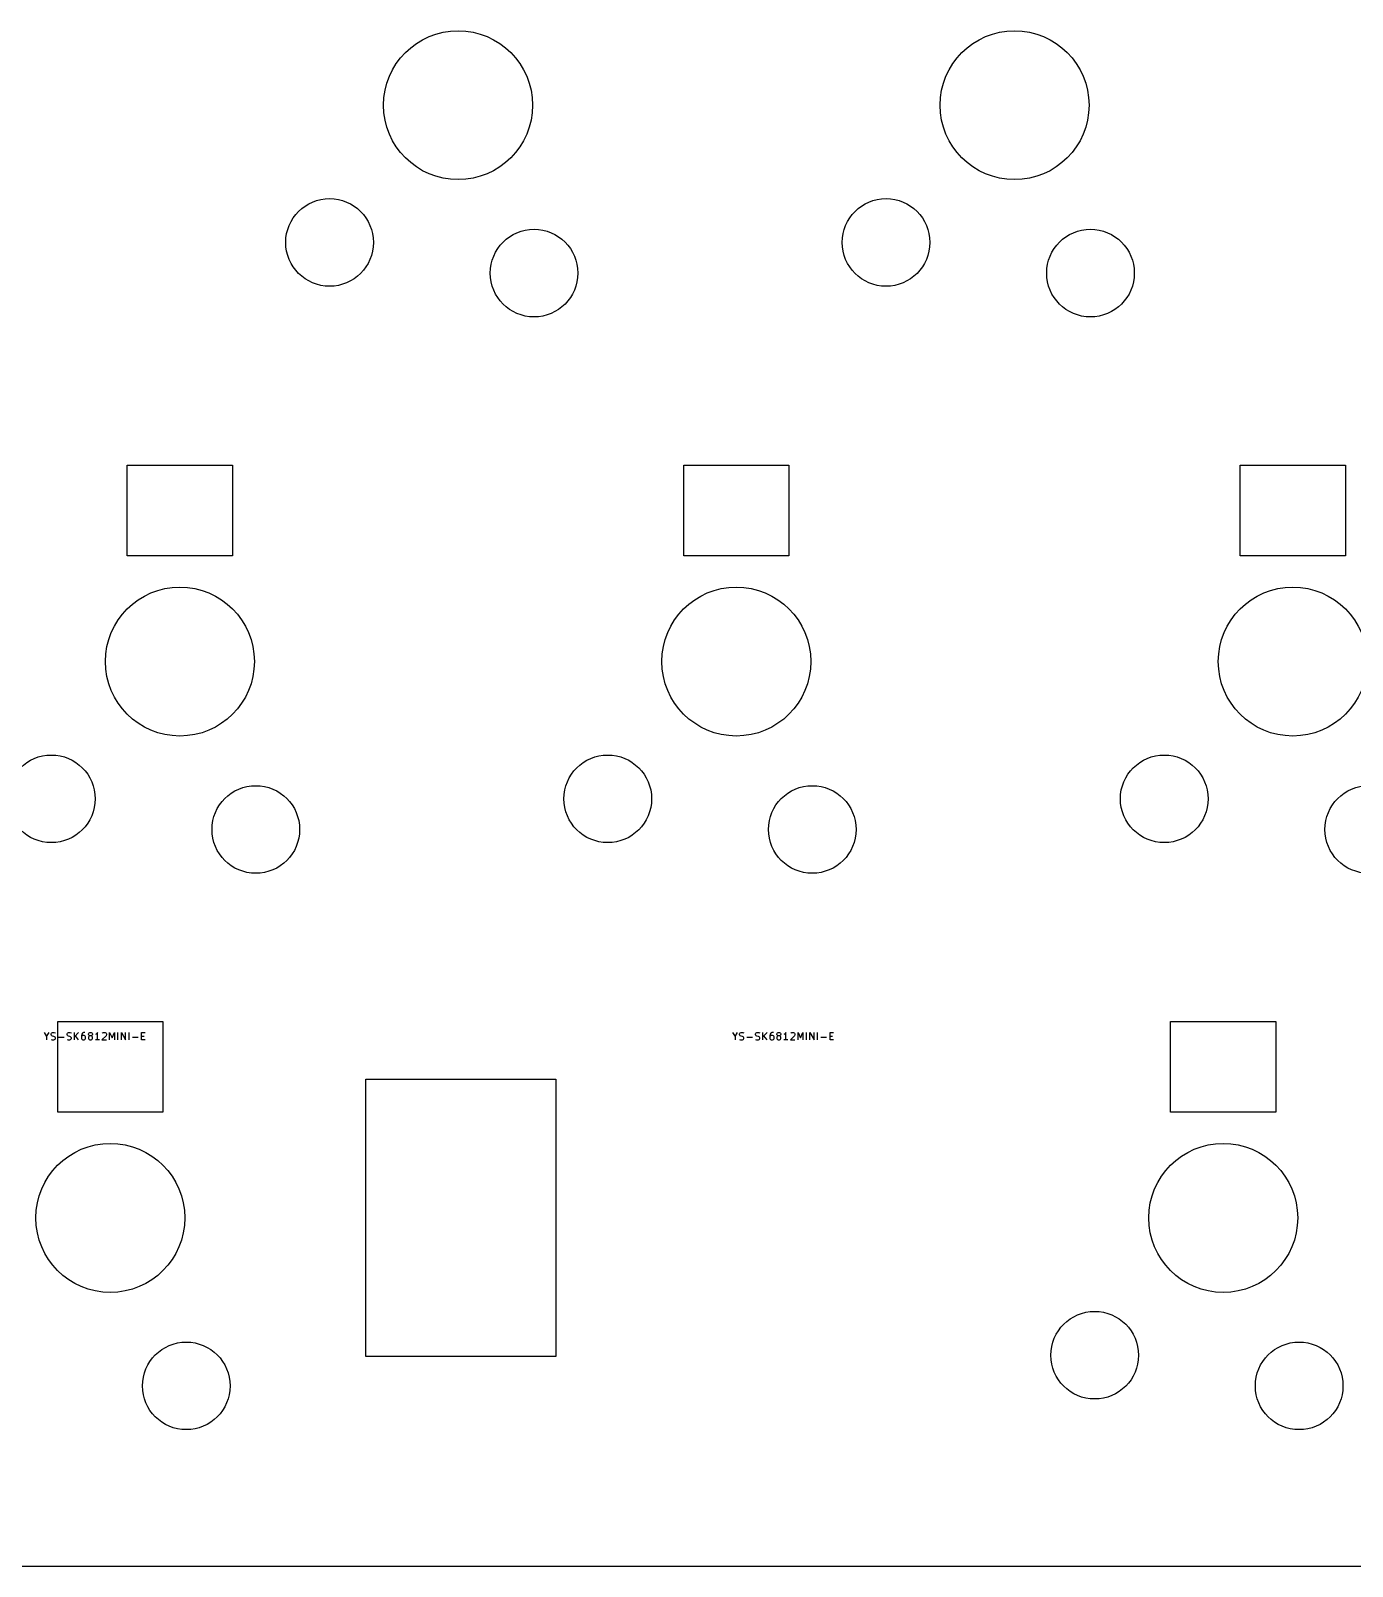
# Model space of a CAD drawing. Header units: millimetres. Extents: x -18 to 310, y -2 to 100.
# Drawn here: x 180.8 to 226.1, y -2.4 to 50.2 of the extents above; entities that cross this region are included whole.
import ezdxf

# ---------------------------------------------------------------- set-up
doc = ezdxf.new("R2010")
doc.units = ezdxf.units.MM
doc.layers.add('Edge.Cuts', color=254, linetype='CONTINUOUS', true_color=0xd0d2cd)
doc.layers.add('F.Fab', color=9, linetype='CONTINUOUS', true_color=0xafafaf)

msp = doc.modelspace()

# ---------------------------------------------------------------- linework, layer by layer
at = {"layer": 'Edge.Cuts', "linetype": 'CONTINUOUS'}
for p, q in [((184.127, 35.3), (187.727, 35.3)), ((184.127, 32.2), (184.127, 35.3)), ((187.727, 35.3), (187.727, 32.2)), ((203.177, 35.3), (206.777, 35.3)), ((203.177, 32.2), (203.177, 35.3)), ((206.777, 35.3), (206.777, 32.2)), ((222.227, 35.3), (225.827, 35.3)), ((222.227, 32.2), (222.227, 35.3)), ((225.827, 35.3), (225.827, 32.2)), ((187.727, 32.2), (184.127, 32.2)), ((206.777, 32.2), (203.177, 32.2)), ((225.827, 32.2), (222.227, 32.2)), ((181.7457, 16.25), (185.3457, 16.25)), ((181.7457, 13.15), (181.7457, 16.25)), ((185.3457, 16.25), (185.3457, 13.15)), ((219.8457, 16.25), (223.4457, 16.25)), ((219.8457, 13.15), (219.8457, 16.25)), ((223.4457, 16.25), (223.4457, 13.15)), ((192.29575, 14.275), (198.79575, 14.275)), ((192.29575, 4.775), (192.29575, 14.275)), ((198.79575, 14.275), (198.79575, 4.775)), ((185.3457, 13.15), (181.7457, 13.15)), ((223.4457, 13.15), (219.8457, 13.15)), ((198.79575, 4.775), (192.29575, 4.775)), ((141.290665, -2.403024), (305.330002, -2.403))]:
    msp.add_line(p, q, dxfattribs=at)
at = {"layer": 'Edge.Cuts'}
for centre, radius in [((195.452, 47.625), 2.549999), ((214.502, 47.625), 2.549999), ((191.052, 42.925), 1.499999), ((210.102, 42.925), 1.499999), ((198.052, 41.875), 1.499999), ((217.102, 41.875), 1.499999), ((185.927, 28.575), 2.549999), ((204.977, 28.575), 2.549999), ((224.027, 28.575), 2.549999), ((181.527, 23.875), 1.499999), ((200.577, 23.875), 1.499999), ((219.627, 23.875), 1.499999), ((188.527, 22.825), 1.499999), ((207.577, 22.825), 1.499999), ((226.627, 22.825), 1.499999), ((183.54575, 9.525), 2.549999), ((221.64575, 9.525), 2.549999), ((217.24575, 4.825), 1.499999), ((186.14575, 3.775), 1.499999), ((224.24575, 3.775), 1.499999)]:
    msp.add_circle(centre, radius, dxfattribs=at)
at = {"layer": 'F.Fab', "linetype": 'CONTINUOUS'}
for p, q in [((181.283155, 15.871426), (181.366488, 15.740473)), ((181.366488, 15.740473), (181.449822, 15.871426)), ((181.521251, 15.823807), (181.533155, 15.847616)), ((181.521251, 15.799997), (181.521251, 15.823807)), ((181.533155, 15.776188), (181.521251, 15.799997)), ((181.533155, 15.847616), (181.54506, 15.859521)), ((181.54506, 15.764283), (181.533155, 15.776188)), ((181.54506, 15.859521), (181.56887, 15.871426)), ((181.56887, 15.871426), (181.628393, 15.871426)), ((181.628393, 15.871426), (181.664108, 15.859521)), ((182.06887, 15.823807), (182.080774, 15.847616)), ((182.06887, 15.799997), (182.06887, 15.823807)), ((182.080774, 15.776188), (182.06887, 15.799997)), ((182.080774, 15.847616), (182.092679, 15.859521)), ((182.092679, 15.764283), (182.080774, 15.776188)), ((182.092679, 15.859521), (182.116489, 15.871426)), ((182.116489, 15.871426), (182.176012, 15.871426)), ((182.176012, 15.871426), (182.211727, 15.859521)), ((182.318869, 15.621426), (182.318869, 15.871426)), ((182.461726, 15.871426), (182.318869, 15.728569)), ((182.568869, 15.811902), (182.556965, 15.764283)), ((182.592679, 15.847616), (182.568869, 15.811902)), ((182.604584, 15.776188), (182.580774, 15.764283)), ((182.604584, 15.859521), (182.592679, 15.847616)), ((182.628393, 15.871426), (182.604584, 15.859521)), ((182.652203, 15.776188), (182.604584, 15.776188)), ((182.676012, 15.871426), (182.628393, 15.871426)), ((182.676012, 15.764283), (182.652203, 15.776188)), ((182.79506, 15.823807), (182.806964, 15.847616)), ((182.79506, 15.811902), (182.79506, 15.823807)), ((182.806964, 15.788092), (182.79506, 15.811902)), ((182.806964, 15.847616), (182.818869, 15.859521)), ((182.818869, 15.776188), (182.806964, 15.788092)), ((182.818869, 15.859521), (182.842679, 15.871426)), ((182.842679, 15.764283), (182.818869, 15.776188)), ((182.842679, 15.871426), (182.890298, 15.871426)), ((182.890298, 15.871426), (182.914107, 15.859521)), ((182.914107, 15.776188), (182.890298, 15.764283)), ((182.914107, 15.859521), (182.926012, 15.847616)), ((182.926012, 15.788092), (182.914107, 15.776188)), ((182.926012, 15.847616), (182.937917, 15.823807)), ((182.937917, 15.811902), (182.926012, 15.788092)), ((182.937917, 15.823807), (182.937917, 15.811902)), ((183.056964, 15.811902), (183.033155, 15.799997)), ((183.080774, 15.835711), (183.056964, 15.811902)), ((183.104583, 15.871426), (183.080774, 15.835711)), ((183.104583, 15.621426), (183.104583, 15.871426)), ((183.27125, 15.847616), (183.283154, 15.859521)), ((183.283154, 15.859521), (183.306964, 15.871426)), ((183.306964, 15.871426), (183.366488, 15.871426)), ((183.366488, 15.871426), (183.390297, 15.859521)), ((183.390297, 15.859521), (183.402202, 15.847616)), ((183.402202, 15.847616), (183.414107, 15.823807)), ((183.414107, 15.799997), (183.402202, 15.764283)), ((183.414107, 15.823807), (183.414107, 15.799997)), ((183.521249, 15.621426), (183.521249, 15.871426)), ((183.521249, 15.871426), (183.604583, 15.692854)), ((183.604583, 15.692854), (183.687916, 15.871426)), ((183.687916, 15.871426), (183.687916, 15.621426)), ((183.806963, 15.621426), (183.806963, 15.871426)), ((183.926011, 15.621426), (183.926011, 15.871426)), ((183.926011, 15.871426), (184.068868, 15.621426)), ((184.068868, 15.621426), (184.068868, 15.871426)), ((184.187916, 15.621426), (184.187916, 15.871426)), ((184.616488, 15.621426), (184.616488, 15.871426)), ((184.616488, 15.871426), (184.735536, 15.871426)), ((204.851655, 15.871426), (204.934988, 15.740473)), ((204.934988, 15.740473), (205.018322, 15.871426)), ((205.089751, 15.823807), (205.101655, 15.847616)), ((205.089751, 15.799997), (205.089751, 15.823807)), ((205.101655, 15.776188), (205.089751, 15.799997)), ((205.101655, 15.847616), (205.11356, 15.859521)), ((205.11356, 15.764283), (205.101655, 15.776188)), ((205.11356, 15.859521), (205.13737, 15.871426)), ((205.13737, 15.871426), (205.196893, 15.871426)), ((205.196893, 15.871426), (205.232608, 15.859521)), ((205.63737, 15.823807), (205.649274, 15.847616)), ((205.63737, 15.799997), (205.63737, 15.823807)), ((205.649274, 15.776188), (205.63737, 15.799997)), ((205.649274, 15.847616), (205.661179, 15.859521)), ((205.661179, 15.764283), (205.649274, 15.776188)), ((205.661179, 15.859521), (205.684989, 15.871426)), ((205.684989, 15.871426), (205.744512, 15.871426)), ((205.744512, 15.871426), (205.780227, 15.859521)), ((205.887369, 15.621426), (205.887369, 15.871426)), ((206.030226, 15.871426), (205.887369, 15.728569)), ((206.137369, 15.811902), (206.125465, 15.764283)), ((206.161179, 15.847616), (206.137369, 15.811902)), ((206.173084, 15.776188), (206.149274, 15.764283)), ((206.173084, 15.859521), (206.161179, 15.847616)), ((206.196893, 15.871426), (206.173084, 15.859521)), ((206.220703, 15.776188), (206.173084, 15.776188)), ((206.244512, 15.871426), (206.196893, 15.871426)), ((206.244512, 15.764283), (206.220703, 15.776188)), ((206.36356, 15.823807), (206.375464, 15.847616)), ((206.36356, 15.811902), (206.36356, 15.823807)), ((206.375464, 15.788092), (206.36356, 15.811902)), ((206.375464, 15.847616), (206.387369, 15.859521)), ((206.387369, 15.776188), (206.375464, 15.788092)), ((206.387369, 15.859521), (206.411179, 15.871426)), ((206.411179, 15.764283), (206.387369, 15.776188)), ((206.411179, 15.871426), (206.458798, 15.871426)), ((206.458798, 15.871426), (206.482607, 15.859521)), ((206.482607, 15.776188), (206.458798, 15.764283)), ((206.482607, 15.859521), (206.494512, 15.847616)), ((206.494512, 15.788092), (206.482607, 15.776188)), ((206.494512, 15.847616), (206.506417, 15.823807)), ((206.506417, 15.811902), (206.494512, 15.788092)), ((206.506417, 15.823807), (206.506417, 15.811902)), ((206.625464, 15.811902), (206.601655, 15.799997)), ((206.649274, 15.835711), (206.625464, 15.811902)), ((206.673083, 15.871426), (206.649274, 15.835711)), ((206.673083, 15.621426), (206.673083, 15.871426)), ((206.83975, 15.847616), (206.851654, 15.859521)), ((206.851654, 15.859521), (206.875464, 15.871426)), ((206.875464, 15.871426), (206.934988, 15.871426)), ((206.934988, 15.871426), (206.958797, 15.859521)), ((206.958797, 15.859521), (206.970702, 15.847616)), ((206.970702, 15.847616), (206.982607, 15.823807)), ((206.982607, 15.799997), (206.970702, 15.764283)), ((206.982607, 15.823807), (206.982607, 15.799997)), ((207.089749, 15.621426), (207.089749, 15.871426)), ((207.089749, 15.871426), (207.173083, 15.692854)), ((207.173083, 15.692854), (207.256416, 15.871426)), ((207.256416, 15.871426), (207.256416, 15.621426)), ((207.375463, 15.621426), (207.375463, 15.871426)), ((207.494511, 15.621426), (207.494511, 15.871426)), ((207.494511, 15.871426), (207.637368, 15.621426)), ((207.637368, 15.621426), (207.637368, 15.871426)), ((207.756416, 15.621426), (207.756416, 15.871426)), ((208.184988, 15.621426), (208.184988, 15.871426)), ((208.184988, 15.871426), (208.304036, 15.871426)), ((181.366488, 15.740473), (181.366488, 15.621426)), ((181.521251, 15.63333), (181.556965, 15.621426)), ((181.56887, 15.752378), (181.54506, 15.764283)), ((181.556965, 15.621426), (181.616489, 15.621426)), ((181.616489, 15.740473), (181.56887, 15.752378)), ((181.640298, 15.728569), (181.616489, 15.740473)), ((181.616489, 15.621426), (181.640298, 15.63333)), ((181.652203, 15.716664), (181.640298, 15.728569)), ((181.640298, 15.63333), (181.652203, 15.645235)), ((181.664108, 15.692854), (181.652203, 15.716664)), ((181.652203, 15.645235), (181.664108, 15.669045)), ((181.664108, 15.669045), (181.664108, 15.692854)), ((181.77125, 15.716664), (181.961727, 15.716664)), ((182.06887, 15.63333), (182.104584, 15.621426)), ((182.116489, 15.752378), (182.092679, 15.764283)), ((182.104584, 15.621426), (182.164108, 15.621426)), ((182.164108, 15.740473), (182.116489, 15.752378)), ((182.187917, 15.728569), (182.164108, 15.740473)), ((182.164108, 15.621426), (182.187917, 15.63333)), ((182.199822, 15.716664), (182.187917, 15.728569)), ((182.187917, 15.63333), (182.199822, 15.645235)), ((182.211727, 15.692854), (182.199822, 15.716664)), ((182.199822, 15.645235), (182.211727, 15.669045)), ((182.211727, 15.669045), (182.211727, 15.692854)), ((182.461726, 15.621426), (182.354584, 15.764283)), ((182.556965, 15.764283), (182.556965, 15.669045)), ((182.568869, 15.752378), (182.556965, 15.728569)), ((182.556965, 15.669045), (182.568869, 15.645235)), ((182.580774, 15.764283), (182.568869, 15.752378)), ((182.568869, 15.645235), (182.580774, 15.63333)), ((182.580774, 15.63333), (182.604584, 15.621426)), ((182.604584, 15.621426), (182.652203, 15.621426)), ((182.652203, 15.621426), (182.676012, 15.63333)), ((182.687917, 15.752378), (182.676012, 15.764283)), ((182.676012, 15.63333), (182.687917, 15.645235)), ((182.699822, 15.728569), (182.687917, 15.752378)), ((182.687917, 15.645235), (182.699822, 15.669045)), ((182.699822, 15.669045), (182.699822, 15.728569)), ((182.806964, 15.740473), (182.79506, 15.716664)), ((182.79506, 15.716664), (182.79506, 15.669045)), ((182.79506, 15.669045), (182.806964, 15.645235)), ((182.818869, 15.752378), (182.806964, 15.740473)), ((182.806964, 15.645235), (182.818869, 15.63333)), ((182.842679, 15.764283), (182.818869, 15.752378)), ((182.818869, 15.63333), (182.842679, 15.621426)), ((182.890298, 15.764283), (182.842679, 15.764283)), ((182.842679, 15.621426), (182.890298, 15.621426)), ((182.914107, 15.752378), (182.890298, 15.764283)), ((182.890298, 15.621426), (182.914107, 15.63333)), ((182.926012, 15.740473), (182.914107, 15.752378)), ((182.914107, 15.63333), (182.926012, 15.645235)), ((182.937917, 15.716664), (182.926012, 15.740473)), ((182.926012, 15.645235), (182.937917, 15.669045)), ((182.937917, 15.669045), (182.937917, 15.716664)), ((183.176012, 15.621426), (183.033155, 15.621426)), ((183.402202, 15.764283), (183.259345, 15.621426)), ((183.259345, 15.621426), (183.414107, 15.621426)), ((184.306964, 15.716664), (184.497441, 15.716664)), ((184.616488, 15.752378), (184.699822, 15.752378)), ((184.735536, 15.621426), (184.616488, 15.621426)), ((204.934988, 15.740473), (204.934988, 15.621426)), ((205.089751, 15.63333), (205.125465, 15.621426)), ((205.13737, 15.752378), (205.11356, 15.764283)), ((205.125465, 15.621426), (205.184989, 15.621426)), ((205.184989, 15.740473), (205.13737, 15.752378)), ((205.208798, 15.728569), (205.184989, 15.740473)), ((205.184989, 15.621426), (205.208798, 15.63333)), ((205.220703, 15.716664), (205.208798, 15.728569)), ((205.208798, 15.63333), (205.220703, 15.645235)), ((205.232608, 15.692854), (205.220703, 15.716664)), ((205.220703, 15.645235), (205.232608, 15.669045)), ((205.232608, 15.669045), (205.232608, 15.692854)), ((205.33975, 15.716664), (205.530227, 15.716664)), ((205.63737, 15.63333), (205.673084, 15.621426)), ((205.684989, 15.752378), (205.661179, 15.764283)), ((205.673084, 15.621426), (205.732608, 15.621426)), ((205.732608, 15.740473), (205.684989, 15.752378)), ((205.756417, 15.728569), (205.732608, 15.740473)), ((205.732608, 15.621426), (205.756417, 15.63333)), ((205.768322, 15.716664), (205.756417, 15.728569)), ((205.756417, 15.63333), (205.768322, 15.645235)), ((205.780227, 15.692854), (205.768322, 15.716664)), ((205.768322, 15.645235), (205.780227, 15.669045)), ((205.780227, 15.669045), (205.780227, 15.692854)), ((206.030226, 15.621426), (205.923084, 15.764283)), ((206.125465, 15.764283), (206.125465, 15.669045)), ((206.137369, 15.752378), (206.125465, 15.728569)), ((206.125465, 15.669045), (206.137369, 15.645235)), ((206.149274, 15.764283), (206.137369, 15.752378)), ((206.137369, 15.645235), (206.149274, 15.63333)), ((206.149274, 15.63333), (206.173084, 15.621426)), ((206.173084, 15.621426), (206.220703, 15.621426)), ((206.220703, 15.621426), (206.244512, 15.63333)), ((206.256417, 15.752378), (206.244512, 15.764283)), ((206.244512, 15.63333), (206.256417, 15.645235)), ((206.268322, 15.728569), (206.256417, 15.752378)), ((206.256417, 15.645235), (206.268322, 15.669045)), ((206.268322, 15.669045), (206.268322, 15.728569)), ((206.375464, 15.740473), (206.36356, 15.716664)), ((206.36356, 15.716664), (206.36356, 15.669045)), ((206.36356, 15.669045), (206.375464, 15.645235)), ((206.387369, 15.752378), (206.375464, 15.740473)), ((206.375464, 15.645235), (206.387369, 15.63333)), ((206.411179, 15.764283), (206.387369, 15.752378)), ((206.387369, 15.63333), (206.411179, 15.621426)), ((206.458798, 15.764283), (206.411179, 15.764283)), ((206.411179, 15.621426), (206.458798, 15.621426)), ((206.482607, 15.752378), (206.458798, 15.764283)), ((206.458798, 15.621426), (206.482607, 15.63333)), ((206.494512, 15.740473), (206.482607, 15.752378)), ((206.482607, 15.63333), (206.494512, 15.645235)), ((206.506417, 15.716664), (206.494512, 15.740473)), ((206.494512, 15.645235), (206.506417, 15.669045)), ((206.506417, 15.669045), (206.506417, 15.716664)), ((206.744512, 15.621426), (206.601655, 15.621426)), ((206.970702, 15.764283), (206.827845, 15.621426)), ((206.827845, 15.621426), (206.982607, 15.621426)), ((207.875464, 15.716664), (208.065941, 15.716664)), ((208.184988, 15.752378), (208.268322, 15.752378)), ((208.304036, 15.621426), (208.184988, 15.621426))]:
    msp.add_line(p, q, dxfattribs=at)
at = {"layer": 'F.Fab'}
for centre, radius in [((195.452, 47.625), 2.549999), ((214.502, 47.625), 2.549999), ((191.052, 42.925), 1.499999), ((210.102, 42.925), 1.499999), ((198.052, 41.875), 1.499999), ((217.102, 41.875), 1.499999), ((185.927, 28.575), 2.549999), ((204.977, 28.575), 2.549999), ((224.027, 28.575), 2.549999), ((181.527, 23.875), 1.499999), ((200.577, 23.875), 1.499999), ((219.627, 23.875), 1.499999), ((188.527, 22.825), 1.499999), ((207.577, 22.825), 1.499999), ((226.627, 22.825), 1.499999), ((183.54575, 9.525), 2.549999), ((221.64575, 9.525), 2.549999), ((217.24575, 4.825), 1.499999), ((186.14575, 3.775), 1.499999), ((224.24575, 3.775), 1.499999)]:
    msp.add_circle(centre, radius, dxfattribs=at)

doc.saveas('drawing.dxf')
